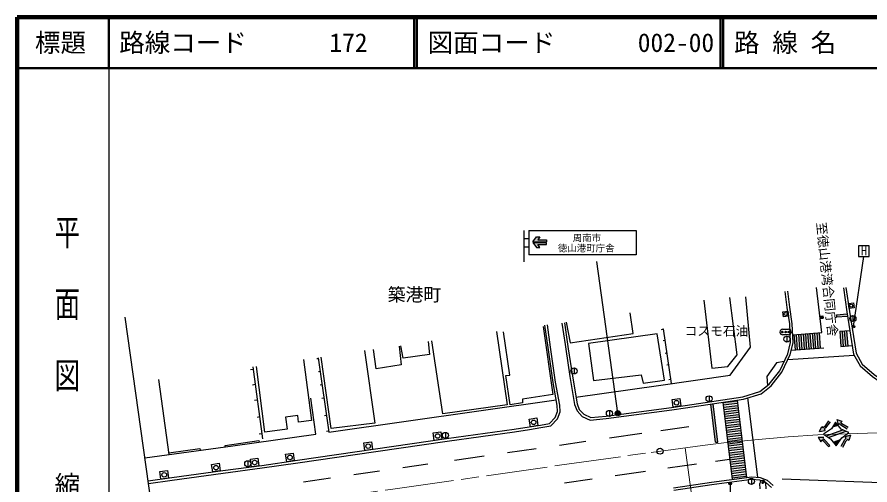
# Model space of a CAD drawing. Units: millimetres at full size, sheet at 1:1000; details may follow other scales. Extents: x 40000 to 680000, y 20000 to 380000.
# Drawn here: x 40000 to 206982, y 288458 to 380000 of the extents above; entities that cross this region are included whole.
import ezdxf
from ezdxf.enums import TextEntityAlignment as Align

# ---------------------------------------------------------------- set-up
doc = ezdxf.new("R2010")
doc.units = ezdxf.units.MM
doc.header["$LTSCALE"] = 1000
doc.linetypes.add('CHAIN', pattern=[18.5, 12, -1.5, 3.5, -1.5])
for name, color, linetype, lineweight in [('M-BGD', 7, 'Continuous', 25), ('M-BGD-EXST', 7, 'Continuous', 25), ('M-BMK', 2, 'CHAIN', 13), ('M-BMK-OTRS', 5, 'Continuous', 25), ('M-BMK-SRVR', 3, 'Continuous', 25), ('M-STR-HTXT', 7, 'Continuous', 13), ('M-STR-STRC', 7, 'Continuous', 25), ('M-TTL', 2, 'Continuous', 140), ('M-TTL-BAND', 7, 'Continuous', 25), ('M-TTL-LINE', 7, 'Continuous', 50)]:
    doc.layers.add(name, color=color, linetype=linetype, lineweight=lineweight)
doc.layers.add('M-BMK-HTXT', color=7, linetype='Continuous')
doc.layers.add('M-TTL-TXT', color=7, linetype='Continuous')
doc.styles.add('@ＭＳ ゴシック', font='')
doc.styles.add('ＭＳ ゴシック', font='')
doc.styles.get('@ＭＳ ゴシック').set_extended_font_data('@MS Gothic')
doc.styles.get('ＭＳ ゴシック').set_extended_font_data('MS Gothic')

msp = doc.modelspace()

# ---------------------------------------------------------------- hatches: boundary and pattern name
at = {"layer": 'M-BGD-EXST'}
for points in [[(204040, 319442, 1), (203540, 319442, 1)], [(179863, 288730, 1), (179363, 288730, 1)]]:
    msp.add_hatch(color=256, dxfattribs=at).paths.add_polyline_path(points)
at = {"layer": 'M-STR-STRC'}
for points in [[(143671, 336403), (143672, 336041), (141007, 336040), (141677, 336977), (142357, 336978), (141987, 336402)], [(141007, 335866), (141677, 334929), (142357, 334929), (141987, 335504), (143671, 335504), (143672, 335865)], [(197753, 321537), (197184, 321488), (197237, 321041), (197793, 321089)], [(202545, 321956), (200424, 321771), (200463, 321323), (202616, 321511)], [(192538, 317909), (192089, 317876), (192309, 314884), (192758, 314917)], [(193436, 317975), (192987, 317942), (193206, 314950), (193655, 314983)], [(194333, 318041), (193885, 318008), (194104, 315016), (194553, 315049)], [(195231, 318107), (194782, 318074), (195002, 315082), (195450, 315115)], [(196129, 318172), (195680, 318140), (195899, 315148), (196348, 315181)], [(197026, 318238), (196577, 318205), (196797, 315213), (197246, 315246)], [(201514, 318568), (201065, 318535), (201285, 315543), (201734, 315576)], [(202412, 318633), (201963, 318600), (202182, 315608), (202631, 315641)], [(176257, 304342), (175812, 304276), (176722, 296796), (177169, 296850)], [(180987, 304911), (178158, 304564), (178213, 304118), (181042, 304464)], [(181096, 304017), (178268, 303671), (178322, 303224), (181151, 303571)], [(158116, 302488, 1), (157116, 302488, 1)], [(181206, 303124), (178377, 302778), (178432, 302331), (181260, 302677)], [(181315, 302231), (178486, 301884), (178541, 301438), (181370, 301784)], [(181425, 301337), (178596, 300991), (178650, 300544), (181479, 300891)], [(197127, 298910), (197568, 299896), (197774, 299629), (198054, 299845), (198888, 301009), (199173, 300805), (198308, 299599), (197987, 299352), (198193, 299085)], [(200484, 301263), (201504, 300905), (201254, 300678), (201492, 300417), (202721, 299680), (202541, 299380), (201268, 300143), (200996, 300442), (200746, 300215)], [(181534, 300444), (178705, 300098), (178760, 299651), (181589, 299997)], [(181643, 299551), (178814, 299204), (178869, 298758), (181698, 299104)], [(202317, 298973), (201696, 299233), (198384, 298078), (198848, 297763)], [(200430, 300539), (200048, 300406), (199703, 299809), (200728, 300166)], [(181753, 298657), (178924, 298311), (178978, 297864), (181807, 298211)], [(181862, 297764), (179033, 297418), (179088, 296971), (181917, 297317)], [(196845, 297832), (197399, 296904), (197572, 297194), (197876, 297012), (198842, 295955), (199100, 296191), (198099, 297286), (197752, 297494), (197925, 297784)], [(201237, 297325), (199792, 296822), (200096, 296451), (200804, 296698)], [(203150, 298166), (202846, 297129), (202606, 297366), (202358, 297114), (201688, 295849), (201379, 296012), (202073, 297323), (202357, 297612), (202117, 297848)], [(181971, 296871), (179142, 296524), (179197, 296078), (182026, 296424)], [(182081, 295977), (179252, 295631), (179306, 295184), (182135, 295531)], [(182190, 295084), (179361, 294738), (179416, 294291), (182245, 294637)], [(182299, 294191), (179470, 293844), (179525, 293398), (182354, 293744)], [(182409, 293297), (179580, 292951), (179634, 292504), (182463, 292851)], [(182518, 292404), (179689, 292058), (179744, 291611), (182573, 291957)], [(182627, 291511), (179798, 291164), (179853, 290718), (182682, 291064)], [(182791, 290171), (182737, 290617), (179908, 290271), (179962, 289824)]]:
    msp.add_hatch(color=256, dxfattribs=at).paths.add_polyline_path(points)

# ---------------------------------------------------------------- linework, layer by layer
at = {"layer": 'M-BGD'}
for p, q in [((203648, 321621), (203648, 320421)), ((166181, 318899), (166558, 318968)), ((168161, 308285), (166550, 319022)), ((190728, 317580), (190728, 316380)), ((166500, 316708), (166890, 316756)), ((166864, 314257), (167258, 314302)), ((98695, 313177), (99002, 313198)), ((86203, 311064), (85731, 310967)), ((86138, 311541), (88055, 297477)), ((98995, 310649), (99359, 310691)), ((149049, 311371), (149049, 310171)), ((167188, 311972), (167597, 312042)), ((69757, 294408), (67762, 309070)), ((167596, 309074), (168031, 309150)), ((86609, 308083), (86106, 307995)), ((99370, 308053), (99727, 308111)), ((175494, 305905), (175494, 304705)), ((87022, 305055), (86519, 304964)), ((99679, 305444), (100102, 305482)), ((155979, 303038), (155979, 301838)), ((87472, 301756), (87018, 301661)), ((100173, 302042), (100586, 302089)), ((100605, 298974), (101022, 299033)), ((87922, 298453), (87405, 298376)), ((123863, 298749), (123863, 297549)), ((85178, 293206), (85178, 292006)), ((183783, 289745), (183783, 288545))]:
    msp.add_line(p, q, dxfattribs=at)
for points in [[(146666, 320127), (147280, 315936), (147421, 315024), (148224, 309663), (149157, 304224), (149646, 302949), (150639, 301872), (152217, 301130), (155364, 301436), (168180, 303136), (170861, 303537), (182222, 305233), (185683, 306271), (187625, 307834), (189739, 310522), (191366, 313955), (191928, 316277), (191768, 319994), (191299, 323223), (190900, 326373)], [(147161, 320199), (147775, 316010), (147915, 315099), (148718, 309743), (149642, 304357), (150079, 303217), (150940, 302283), (152305, 301641), (155307, 301933), (168111, 303631), (170787, 304031), (182112, 305722), (185445, 306722), (187267, 308188), (189312, 310787), (190892, 314123), (191425, 316326), (191270, 319947), (190804, 323156), (190404, 326310)], [(201785, 327014), (202486, 322335), (203789, 314059), (205049, 311755), (207514, 309677), (210505, 307602), (211923, 307256), (221245, 306566), (223844, 306468), (240715, 305500), (256019, 304663), (259117, 304490), (271328, 303854), (276990, 303536), (284762, 303074), (291633, 302757), (298285, 302340), (304243, 302228), (306843, 302644), (308148, 303655), (309074, 304903), (309217, 306980), (309316, 322384)], [(202280, 327088), (202980, 322411), (204269, 314222), (205443, 312077), (207818, 310074), (210714, 308066), (212001, 307751), (221273, 307065), (223867, 306968), (240743, 306000), (256047, 305162), (259144, 304989), (271355, 304353), (277019, 304035), (284788, 303573), (291660, 303256), (298305, 302840), (304208, 302729), (306638, 303118), (307788, 304008), (308585, 305083), (308717, 306998), (308816, 322388)], [(149425, 305619), (165592, 307920), (179597, 309914), (183610, 315415), (182672, 325290)], [(174467, 324640), (176052, 311273), (179170, 311616), (180967, 313915), (179540, 325142)], [(147524, 320332), (148289, 316288), (160644, 318110), (160024, 322117)], [(65647, 289263), (70295, 289883), (80256, 291263), (87919, 292276), (94882, 293305), (110177, 295499), (124108, 297527), (137349, 299371), (140239, 299810), (142473, 300157), (144258, 300485), (145361, 301675), (145798, 302839), (145763, 304008), (144949, 308490), (143977, 315355), (143325, 319697)], [(65716, 288767), (70362, 289388), (80323, 290768), (87989, 291780), (94954, 292810), (110248, 295004), (124178, 297032), (137421, 298876), (140315, 299316), (142556, 299664), (144511, 300023), (145794, 301407), (146301, 302755), (146261, 304060), (145442, 308570), (144472, 315427), (143820, 319771)], [(143018, 319437), (144918, 306135), (138951, 305251), (138951, 304544), (136541, 304124), (135702, 309847), (136497, 309913), (135237, 318443)], [(133889, 318465), (135960, 304144), (123343, 302337), (121225, 316652)], [(114812, 315621), (115233, 311947), (110327, 311203), (109760, 314925)], [(120478, 316511), (120781, 313947), (115571, 313240), (115167, 315663)], [(108001, 314784), (110079, 300556), (101483, 299503), (99547, 313475)], [(96097, 312971), (97638, 301079), (95084, 300757), (94946, 302022), (92576, 301746), (92876, 299377), (88504, 298756), (86848, 311660)], [(98984, 313322), (101057, 298790), (145566, 305089)], [(190160, 312578), (188676, 312328), (186824, 309653), (186944, 307927)], [(65020, 293755), (82256, 296130), (98497, 298387), (97491, 305408)], [(69713, 294731), (75786, 295562), (75835, 295245)], [(80772, 295925), (80738, 296204), (87367, 297166), (87381, 296842)], [(168493, 287898), (175974, 289020), (183837, 290072), (185469, 289935), (186830, 289374), (188052, 288366)], [(168564, 287403), (176044, 288525), (183850, 289569), (185350, 289443), (186570, 288940), (187731, 287982)]]:
    msp.add_lwpolyline(points, dxfattribs=at)
for points in [[(203740, 324091), (203888, 323102), (202899, 322954), (202751, 323943)], [(190060, 321323), (189916, 322312), (190906, 322456), (191049, 321467)], [(151872, 316126), (152890, 308873), (162174, 309985), (162612, 308345), (166730, 308928), (165345, 318037)], [(168251, 305169), (169734, 305391), (169956, 303907), (168473, 303685)], [(140275, 301334), (141757, 301564), (141988, 300082), (140505, 299851)], [(121479, 298660), (122963, 298877), (123179, 297392), (121695, 297176)], [(107889, 296686), (109374, 296899), (109587, 295414), (108102, 295201)], [(92573, 294480), (94057, 294699), (94276, 293215), (92792, 292996)], [(78100, 292479), (79585, 292685), (79791, 291199), (78305, 290993)], [(85677, 293492), (87164, 293689), (87360, 292202), (85873, 292005)], [(67970, 291086), (69457, 291284), (69655, 289798), (68168, 289599)]]:
    msp.add_lwpolyline(points, close=True, dxfattribs=at)
for centre, radius in [((203319, 323522), 300), ((190483, 321889), 300), ((203648, 321021), 600), ((190728, 316980), 600), ((149049, 310771), 600), ((175494, 305305), 600), ((169104, 304538), 450), ((155979, 302438), 600), ((141131, 300708), 450), ((122329, 298026), 450), ((123863, 298149), 600), ((108738, 296050), 450), ((93425, 293847), 450), ((78945, 291839), 450), ((85178, 292606), 600), ((86518, 292847), 450), ((68813, 290442), 450), ((183783, 289145), 600)]:
    msp.add_circle(centre, radius, dxfattribs=at)
at = {"layer": 'M-BGD-EXST'}
for p, q in [((206845, 335225), (204745, 335225)), ((204745, 335225), (204745, 333125)), ((206845, 333125), (206845, 335225)), ((203790, 319442), (205798, 333125)), ((204745, 333125), (206845, 333125)), ((179613, 288730), (179363, 258231))]:
    msp.add_line(p, q, dxfattribs=at)
for centre in [(203790, 319442), (179613, 288730)]:
    msp.add_circle(centre, 250, dxfattribs=at)
at = {"layer": 'M-BMK'}
msp.add_lwpolyline([(66812, 280910), (70644, 281465), (78152, 282547), (88441, 284009), (98683, 285501), (113567, 287648), (131917, 290261), (146230, 292314), (164130, 294822), (174224, 296202), (178381, 296693), (184440, 297309), (190986, 297879), (196759, 298232), (206507, 298602), (215345, 298765), (224575, 298543), (231323, 298339), (246693, 297570), (260924, 296798), (279934, 295867), (296818, 294941)], dxfattribs=at)
at = {"layer": 'M-BMK-OTRS'}
msp.add_line((72252, 241920), (61181, 321270), dxfattribs=at)
at = {"layer": 'M-BMK-SRVR'}
msp.add_circle((165898, 295064), 600, dxfattribs=at)
at = {"layer": 'M-STR-HTXT'}
msp.add_line((170793, 295733), (175586, 261200), dxfattribs=at)
at = {"layer": 'M-STR-STRC'}
for p, q in [((139212, 338232), (139212, 332088)), ((140212, 338232), (161212, 338232)), ((140212, 338232), (140212, 333482)), ((161212, 338232), (161212, 333482)), ((139212, 336649), (140212, 336649)), ((141007, 336040), (141677, 336977)), ((141007, 336040), (143672, 336041)), ((141007, 335866), (143672, 335867)), ((141007, 335866), (141677, 334929)), ((141677, 336977), (142357, 336978)), ((142357, 336978), (141987, 336402)), ((141987, 336402), (143671, 336403)), ((143671, 336403), (143672, 336041)), ((143671, 335504), (143672, 335865)), ((139212, 335066), (140212, 335066)), ((141677, 334929), (142357, 334929)), ((142357, 334929), (141987, 335504)), ((141987, 335504), (143671, 335504)), ((161212, 333482), (140212, 333482)), ((157616, 302488), (153496, 332201)), ((197566, 318278), (196518, 327074)), ((197184, 321488), (197753, 321537)), ((197237, 321041), (197793, 321089)), ((197753, 321537), (197793, 321089)), ((200424, 321771), (202545, 321956)), ((200424, 321771), (200463, 321323)), ((200463, 321323), (202616, 321511)), ((189919, 318923), (191019, 318923)), ((191019, 317823), (189919, 317823)), ((191860, 317859), (197566, 318278)), ((192089, 317876), (192309, 314884)), ((192538, 317909), (192758, 314917)), ((192987, 317942), (193206, 314950)), ((193436, 317975), (193655, 314983)), ((193885, 318008), (194104, 315016)), ((194333, 318041), (194553, 315049)), ((194782, 318074), (195002, 315082)), ((195231, 318107), (195450, 315115)), ((195680, 318140), (195899, 315148)), ((196129, 318172), (196348, 315181)), ((196577, 318205), (196797, 315213)), ((197026, 318238), (197246, 315246)), ((201065, 318535), (203061, 318681)), ((201065, 318535), (201285, 315543)), ((201514, 318568), (201734, 315576)), ((201963, 318600), (202182, 315608)), ((202412, 318633), (202631, 315641)), ((201285, 315543), (203529, 315707)), ((191578, 314831), (197924, 315296)), ((190915, 313003), (203891, 313873)), ((176722, 296796), (175812, 304276)), ((177169, 296850), (176257, 304342)), ((178151, 304625), (179995, 289558)), ((178158, 304564), (180987, 304911)), ((178213, 304118), (181042, 304464)), ((178268, 303671), (181096, 304017)), ((180971, 305046), (182820, 289936)), ((185022, 289973), (183077, 305489)), ((178322, 303224), (181151, 303571)), ((178377, 302778), (181206, 303124)), ((178432, 302331), (181260, 302677)), ((178486, 301884), (181315, 302231)), ((178541, 301438), (181370, 301784)), ((178596, 300991), (181425, 301337)), ((178650, 300544), (181479, 300891)), ((200484, 301263), (201504, 300905)), ((200484, 301263), (200746, 300215)), ((201504, 300905), (201254, 300678)), ((166062, 299116), (171493, 299897)), ((178705, 300098), (181534, 300444)), ((178760, 299651), (181589, 299997)), ((178814, 299204), (181643, 299551)), ((178869, 298758), (181698, 299104)), ((197127, 298910), (197568, 299896)), ((197127, 298910), (198193, 299085)), ((197568, 299896), (197774, 299629)), ((197987, 299352), (198193, 299085)), ((198384, 298078), (201696, 299233)), ((198848, 297763), (202317, 298973)), ((199703, 299809), (200728, 300166)), ((200048, 300406), (200430, 300539)), ((200996, 300442), (200746, 300215)), ((155987, 297668), (162299, 298575)), ((178924, 298311), (181753, 298657)), ((178978, 297864), (181807, 298211)), ((179033, 297418), (181862, 297764)), ((179088, 296971), (181917, 297317)), ((196845, 297832), (197399, 296904)), ((196845, 297832), (197925, 297784)), ((199792, 296822), (201237, 297325)), ((203150, 298166), (202117, 297848)), ((202357, 297612), (202117, 297848)), ((202846, 297129), (202606, 297366)), ((203150, 298166), (202846, 297129)), ((136046, 294803), (141655, 295609)), ((146187, 296260), (151365, 297004)), ((176722, 296796), (177169, 296850)), ((179142, 296524), (181971, 296871)), ((179197, 296078), (182026, 296424)), ((179252, 295631), (182081, 295977)), ((197399, 296904), (197572, 297194)), ((198842, 295955), (199100, 296191)), ((200096, 296451), (200804, 296698)), ((125648, 293309), (131451, 294143)), ((179306, 295184), (182135, 295531)), ((179361, 294738), (182190, 295084)), ((179416, 294291), (182245, 294637)), ((179470, 293844), (182299, 294191)), ((115552, 291858), (120437, 292560)), ((167380, 291781), (173045, 292593)), ((176773, 293126), (179510, 293518)), ((179525, 293398), (182354, 293744)), ((179580, 292951), (182409, 293297)), ((179634, 292504), (182463, 292851)), ((179689, 292058), (182518, 292404)), ((105924, 290475), (110956, 291198)), ((157121, 290313), (163037, 291160)), ((179744, 291611), (182573, 291957)), ((179798, 291164), (182627, 291511)), ((179853, 290718), (182682, 291064)), ((179908, 290271), (182737, 290617)), ((96091, 289062), (101397, 289824)), ((147178, 288889), (152604, 289666)), ((179962, 289824), (182791, 290171)), ((189816, 289620), (213048, 288796)), ((185469, 287671), (185423, 288770)), ((186522, 288816), (186568, 287717))]:
    msp.add_line(p, q, dxfattribs=at)
for points in [[(198888, 301009), (198054, 299845), (197774, 299629)], [(199173, 300805), (198308, 299599), (197987, 299352)], [(202721, 299680), (201492, 300417), (201254, 300678)], [(202541, 299380), (201268, 300143), (200996, 300442)], [(199100, 296191), (198099, 297286), (197752, 297494)], [(201379, 296012), (202073, 297323), (202357, 297612)], [(201688, 295849), (202358, 297114), (202606, 297366)], [(198842, 295955), (197876, 297012), (197572, 297194)]]:
    msp.add_lwpolyline(points, dxfattribs=at)
msp.add_lwpolyline([(197884, 298418), (199235, 297500), (200388, 296095), (201488, 297689), (202866, 298743), (201362, 299373), (200253, 300760), (199487, 299436)], close=True, dxfattribs=at)
for centre, radius in [((189853, 318367), 150), ((190473, 318367), 150), ((191093, 318367), 150), ((157616, 302488), 500), ((185964, 288858), 150)]:
    msp.add_circle(centre, radius, dxfattribs=at)
for centre, start, end in [((189919, 318373), 90, 180), ((189919, 318373), 180, 270), ((191019, 318373), 360, 90), ((191019, 318373), 270, 360), ((185973, 288793), 92.38727, 182.38727), ((185973, 288793), 2.38727, 92.38727)]:
    msp.add_arc(centre, 550, start, end, dxfattribs=at)
at = {"layer": 'M-TTL'}
for p, q in [((40000, 380000), (40000, 20000)), ((680000, 380000), (40000, 380000))]:
    msp.add_line(p, q, dxfattribs=at)
at = {"layer": 'M-TTL-BAND'}
msp.add_line((58000, 370000), (58000, 20000), dxfattribs=at)
at = {"layer": 'M-TTL-LINE'}
for p, q in [((58000, 380000), (58000, 370000)), ((117750, 380000), (117750, 370000)), ((118250, 380000), (118250, 370000)), ((177750, 380000), (177750, 370000)), ((178250, 380000), (178250, 370000)), ((40000, 370000), (680000, 370000))]:
    msp.add_line(p, q, dxfattribs=at)

# ---------------------------------------------------------------- texts
at = {"layer": 'M-BGD-EXST', "style": 'ＭＳ ゴシック'}
msp.add_text('H', height=1833, dxfattribs=at).set_placement((205198, 332817), align=Align.BOTTOM_LEFT)
at = {"layer": 'M-BMK-HTXT', "style": 'ＭＳ ゴシック'}
msp.add_text('至徳山港湾合同庁舎', height=1833, rotation=275.873, dxfattribs=at).set_placement((195981, 339719), align=Align.BOTTOM_LEFT)
for s, height, p in [('築港町', 2566, (112559, 323656)), ('コスモ石油', 1833, (170674, 317112))]:
    msp.add_text(s, height=height, dxfattribs=at).set_placement(p, align=Align.BOTTOM_LEFT)
at = {"layer": 'M-STR-STRC', "style": 'ＭＳ ゴシック'}
for s, p in [('周南市', (151573, 336773)), ('徳山港町庁舎', (151424, 334781))]:
    msp.add_text(s, height=1320, dxfattribs=at).set_placement(p, align=Align.MIDDLE_CENTER)
at = {"layer": 'M-TTL-BAND', "style": '@ＭＳ ゴシック', "width": 1.4}
msp.add_text('平  面  図', height=3666, rotation=270, dxfattribs=at).set_placement((49777, 306475), align=Align.MIDDLE_RIGHT)
at = {"layer": 'M-TTL-BAND', "style": '@ＭＳ ゴシック'}
msp.add_text('縮尺千分の一', height=3666, rotation=270, dxfattribs=at).set_placement((49777, 261030), align=Align.MIDDLE_RIGHT)
at = {"layer": 'M-TTL-TXT', "style": 'ＭＳ ゴシック'}
for s, p in [('路 線 名', (180380, 375000)), ('路線コード', (60000, 375000)), ('172', (101142, 375000)), ('図面コード', (120380, 375000)), ('002-00', (161521, 375000))]:
    msp.add_text(s, height=3666, dxfattribs=at).set_placement(p, align=Align.MIDDLE_LEFT)
msp.add_text('標題', height=3666, dxfattribs=at).set_placement((48500, 375000), align=Align.MIDDLE_CENTER)

doc.saveas('drawing.dxf')
